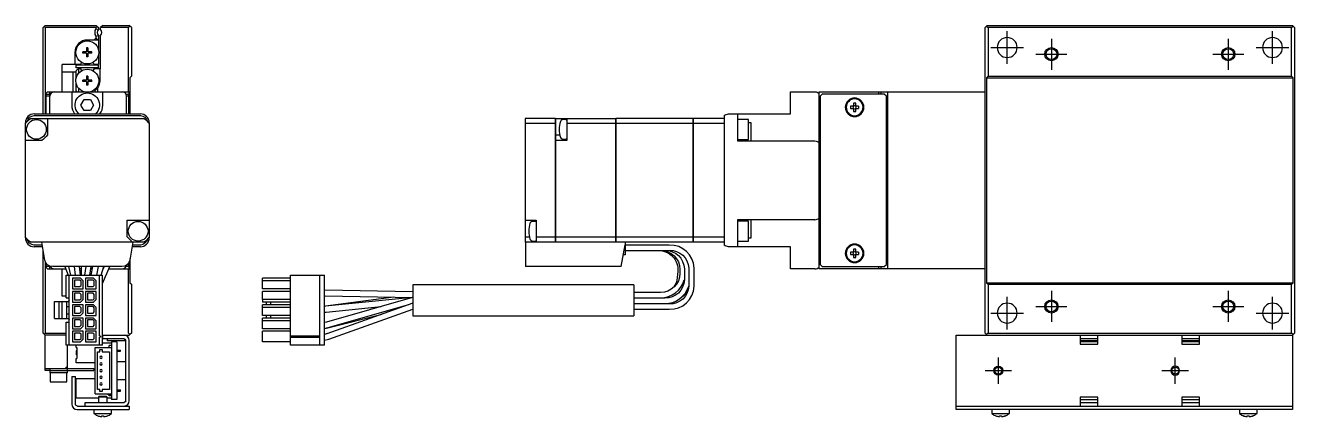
# Model space of a CAD drawing. Extents: x 0 to 602, y -8 to 237.
# Drawn here: x 314.9 to 601.9, y 74.7 to 163.1 of the extents above; entities that cross this region are included whole.
import ezdxf

# ---------------------------------------------------------------- set-up
doc = ezdxf.new("R2010")
doc.units = 0
doc.header["$LTSCALE"] = 0.5
doc.linetypes.add('CENTER', pattern=[50.8, 31.75, -6.35, 6.35, -6.35])
for name, color, linetype in [('MSM_CENTER', 1, 'CENTER'), ('MSM_CONTINUOUS', 7, 'CONTINUOUS'), ('MSM_NARROW', 5, 'CONTINUOUS')]:
    doc.layers.add(name, color=color, linetype=linetype)

msp = doc.modelspace()

# ---------------------------------------------------------------- linework, layer by layer
at = {"layer": 'MSM_CENTER'}
for p, q in [((536.92, 154.4), (536.92, 161.8)), ((596.92, 154.4), (596.92, 161.8)), ((533.22, 158.1), (540.62, 158.1)), ((546.92, 160.1), (546.92, 153.1)), ((586.92, 160.1), (586.92, 153.1)), ((593.22, 158.1), (600.62, 158.1)), ((543.42, 156.6), (550.42, 156.6)), ((583.42, 156.6), (590.42, 156.6)), ((536.92, 94.4), (536.92, 101.8)), ((546.92, 103.1), (546.92, 96.1)), ((586.92, 103.1), (586.92, 96.1)), ((596.92, 94.4), (596.92, 101.8)), ((533.22, 98.1), (540.62, 98.1)), ((543.42, 99.6), (550.42, 99.6)), ((583.42, 99.6), (590.42, 99.6)), ((593.22, 98.1), (600.62, 98.1)), ((534.92, 82.1), (534.92, 88.1)), ((574.92, 82.1), (574.92, 88.1)), ((531.92, 85.1), (537.92, 85.1)), ((571.92, 85.1), (577.92, 85.1))]:
    msp.add_line(p, q, dxfattribs=at)
at = {"layer": 'MSM_CONTINUOUS'}
for p, q in [((318.91, 162.6), (319.16, 162.85)), ((318.91, 143.1), (318.91, 162.6)), ((319.41, 163.1), (319.16, 162.85)), ((319.16, 162.85), (319.41, 162.6)), ((319.41, 163.1), (330.91, 163.1)), ((330.91, 162.6), (319.41, 162.6)), ((319.41, 162.6), (319.41, 143.1)), ((331.16, 162.85), (330.91, 163.1)), ((330.91, 162.6), (331.16, 162.85)), ((330.91, 162.33), (330.91, 162.6)), ((330.91, 162.33), (331.41, 162.16)), ((330.91, 160.67), (331.41, 160.84)), ((331.16, 162.85), (331.41, 162.6)), ((331.41, 162.6), (331.41, 162.16)), ((331.41, 160.84), (331.41, 157.72)), ((332.41, 163.1), (331.91, 162.6)), ((338.21, 162.6), (331.91, 162.6)), ((331.91, 162.16), (331.91, 162.6)), ((331.91, 153.3), (331.91, 160.84)), ((332.41, 163.1), (338.41, 163.1)), ((338.21, 162.6), (338.56, 162.95)), ((338.21, 148.1), (338.21, 162.6)), ((338.91, 162.6), (338.41, 163.1)), ((338.91, 162.6), (338.91, 151.6)), ((531.92, 162.6), (532.42, 163.1)), ((531.92, 93.6), (531.92, 162.6)), ((532.27, 162.95), (532.62, 162.6)), ((532.42, 163.1), (601.42, 163.1)), ((601.22, 162.6), (532.62, 162.6)), ((532.62, 162.6), (532.62, 151.6)), ((601.22, 162.6), (601.57, 162.95)), ((601.22, 151.6), (601.22, 162.6)), ((601.42, 163.1), (601.57, 162.95)), ((601.57, 162.95), (601.92, 162.6)), ((601.92, 162.6), (601.92, 93.6)), ((329.05, 158), (328.76, 158)), ((328.76, 158), (328.76, 157.21)), ((331.41, 159.8), (328.91, 159.8)), ((329.05, 158), (329.05, 157.21)), ((330.91, 160.3), (330.41, 159.8)), ((330.91, 160.3), (330.91, 160.67)), ((331.26, 159.8), (330.91, 160.3)), ((326.11, 157), (326.11, 154.3)), ((328.7, 157.15), (327.91, 157.15)), ((327.91, 156.86), (327.91, 157.15)), ((328.7, 156.86), (327.91, 156.86)), ((328.44, 157.15), (328.44, 156.86)), ((329.05, 157.47), (328.76, 157.47)), ((328.76, 156.8), (328.76, 156)), ((328.76, 156.53), (329.05, 156.53)), ((329.05, 156), (328.76, 156)), ((329.05, 156.8), (329.05, 156)), ((329.91, 157.15), (329.11, 157.15)), ((329.91, 156.86), (329.11, 156.86)), ((329.38, 157.15), (329.38, 156.86)), ((329.91, 156.86), (329.91, 157.15)), ((331.41, 156.29), (331.41, 154.3)), ((327.36, 154.3), (323.21, 154.3)), ((323.21, 148.1), (323.21, 154.3)), ((326.41, 152.55), (323.21, 152.55)), ((325.71, 148.1), (325.71, 152.55)), ((326.41, 153.5), (326.41, 154.1)), ((331.41, 154.1), (326.41, 154.1)), ((331.41, 153.5), (326.41, 153.5)), ((326.91, 153.3), (326.41, 152.8)), ((326.41, 151.32), (326.41, 152.8)), ((326.91, 153.3), (326.91, 152.26)), ((327.36, 153.3), (326.91, 153.3)), ((327.51, 154.56), (327.36, 154.3)), ((327.36, 153.3), (327.49, 153.08)), ((330.46, 154.3), (330.31, 154.56)), ((330.46, 153.3), (330.33, 153.08)), ((331.41, 154.3), (330.46, 154.3)), ((331.91, 153.3), (330.46, 153.3)), ((331.41, 153.5), (331.41, 154.1)), ((331.71, 153.3), (331.71, 150.6)), ((326.41, 148.1), (326.41, 149.89)), ((328.7, 150.75), (327.91, 150.75)), ((327.91, 150.46), (327.91, 150.75)), ((328.7, 150.46), (327.91, 150.46)), ((328.44, 150.75), (328.44, 150.46)), ((328.76, 151.6), (328.76, 150.81)), ((329.05, 151.6), (328.76, 151.6)), ((329.05, 151.07), (328.76, 151.07)), ((328.76, 150.4), (328.76, 149.6)), ((328.76, 150.13), (329.05, 150.13)), ((329.05, 149.6), (328.76, 149.6)), ((329.05, 151.6), (329.05, 150.81)), ((329.05, 150.4), (329.05, 149.6)), ((329.91, 150.75), (329.11, 150.75)), ((329.91, 150.46), (329.11, 150.46)), ((329.38, 150.75), (329.38, 150.46)), ((329.91, 150.46), (329.91, 150.75)), ((338.91, 151.6), (338.56, 151.25)), ((338.56, 151.25), (338.56, 143.1)), ((532.62, 151.6), (532.27, 151.25)), ((532.27, 151.25), (532.27, 104.95)), ((532.27, 151.25), (601.57, 151.25)), ((532.62, 151.6), (601.22, 151.6)), ((601.57, 151.25), (601.22, 151.6)), ((601.57, 104.95), (601.57, 151.25)), ((319.91, 148.1), (319.41, 147.6)), ((319.61, 143.1), (319.61, 147.6)), ((319.61, 147.6), (320.41, 147.6)), ((320.41, 147.1), (319.61, 147.1)), ((319.91, 148.1), (338.41, 148.1)), ((320.41, 147.1), (320.41, 148.1)), ((320.41, 143.1), (320.41, 147.1)), ((325.41, 148.1), (325.41, 145.1)), ((326.41, 148.3), (326.61, 148.1)), ((326.91, 148.94), (326.91, 148.1)), ((330.71, 148.1), (330.71, 148.46)), ((331.21, 149), (331.21, 148.1)), ((332.41, 145.1), (332.41, 148.1)), ((337.41, 147.9), (337.41, 148.1)), ((337.68, 147.6), (338.21, 147.6)), ((338.21, 147.1), (337.81, 147.1)), ((337.81, 143.1), (337.81, 147.1)), ((338.21, 147.6), (338.21, 143.1)), ((338.41, 143.1), (338.41, 148.1)), ((487.92, 143.1), (487.92, 148.1)), ((487.92, 148.1), (493.42, 148.1)), ((494.42, 148.1), (531.92, 148.1)), ((494.42, 108.1), (494.42, 148.1)), ((495.12, 147.6), (494.62, 147.1)), ((494.62, 147.1), (494.62, 109.1)), ((509.12, 147.6), (495.12, 147.6)), ((507.92, 147.6), (507.92, 148.1)), ((508.42, 147.6), (508.42, 148.1)), ((509.62, 147.1), (509.12, 147.6)), ((509.62, 109.1), (509.62, 147.1)), ((509.92, 108.1), (509.92, 148.1)), ((327.47, 145.1), (328.19, 146.35)), ((328.19, 143.85), (327.47, 145.1)), ((328.19, 146.35), (329.63, 146.35)), ((329.63, 143.85), (328.19, 143.85)), ((329.63, 146.35), (330.35, 145.1)), ((330.35, 145.1), (329.63, 143.85)), ((502.18, 144.84), (501.5, 144.84)), ((501.5, 144.36), (502.18, 144.36)), ((502.18, 145.52), (502.18, 144.84)), ((502.18, 144.36), (502.18, 143.68)), ((502.66, 144.84), (502.66, 145.52)), ((503.33, 144.84), (502.66, 144.84)), ((502.66, 143.68), (502.66, 144.36)), ((502.66, 144.36), (503.33, 144.36)), ((314.91, 115.1), (314.91, 141.1)), ((316.06, 142.1), (341.75, 142.1)), ((316.91, 143.1), (340.91, 143.1)), ((316.91, 142.72), (340.91, 142.72)), ((319.91, 142.1), (319.91, 138.35)), ((342.91, 141.1), (342.91, 115.1)), ((434.81, 142.1), (427.92, 142.1)), ((427.92, 142.1), (427.92, 114.1)), ((434.81, 140.95), (427.92, 140.95)), ((434.81, 114.1), (434.81, 142.1)), ((434.82, 142.09), (434.81, 142.09)), ((434.82, 140.94), (434.81, 140.94)), ((434.82, 142.1), (434.82, 114.1)), ((434.82, 142.1), (448.42, 142.1)), ((437.1, 141.83), (436.33, 141.77)), ((437.32, 142.1), (437.32, 137.1)), ((448.42, 140.95), (437.32, 140.95)), ((448.42, 114.1), (448.42, 142.1)), ((448.42, 142.09), (448.43, 142.09)), ((448.42, 140.94), (448.43, 140.94)), ((465.92, 142.1), (448.43, 142.1)), ((448.43, 142.1), (448.43, 114.1)), ((465.92, 140.95), (448.43, 140.95)), ((465.92, 114.1), (465.92, 142.1)), ((465.92, 142.09), (465.93, 142.09)), ((465.92, 140.94), (465.93, 140.94)), ((472.92, 142.1), (465.93, 142.1)), ((465.93, 142.1), (465.93, 114.1)), ((472.92, 140.95), (465.93, 140.95)), ((472.92, 142.72), (472.92, 113.48)), ((473.92, 143.1), (487.92, 143.1)), ((475.92, 143.1), (475.92, 137)), ((478.42, 141.85), (475.92, 141.85)), ((478.42, 137.35), (478.42, 141.85)), ((478.42, 141.18), (478.92, 141.18)), ((478.92, 141.18), (478.92, 137)), ((494.62, 142.6), (494.42, 142.6)), ((509.62, 142.6), (509.92, 142.6)), ((509.92, 141.85), (509.62, 141.85)), ((434.82, 138.35), (435.75, 138.35)), ((494.62, 138.1), (494.42, 138.1)), ((318.66, 137.1), (314.91, 137.1)), ((437.32, 137.1), (434.82, 137.1)), ((436.33, 137.44), (437.1, 137.37)), ((475.92, 137.35), (478.42, 137.35)), ((475.92, 137), (493.42, 137)), ((494.62, 137.1), (494.42, 137.1)), ((494.62, 135.6), (494.42, 135.6)), ((509.62, 136.35), (509.92, 136.35)), ((509.72, 133.1), (509.62, 133.1)), ((509.72, 123.1), (509.72, 133.1)), ((509.92, 132.9), (509.72, 133.1)), ((494.42, 120.6), (494.62, 120.6)), ((509.62, 123.1), (509.72, 123.1)), ((509.72, 123.1), (509.92, 123.3)), ((337.91, 119.1), (342.91, 119.1)), ((337.91, 115.35), (337.91, 119.1)), ((427.92, 119.1), (430.42, 119.1)), ((430.21, 118.83), (429.44, 118.77)), ((430.42, 119.1), (430.42, 114.1)), ((475.92, 119.2), (475.92, 113.1)), ((493.42, 119.2), (475.92, 119.2)), ((478.42, 118.85), (475.92, 118.85)), ((478.42, 114.35), (478.42, 118.85)), ((478.92, 119.2), (478.92, 115.02)), ((494.62, 119.1), (494.42, 119.1)), ((494.42, 118.1), (494.62, 118.1)), ((509.92, 119.85), (509.62, 119.85)), ((427.92, 115.35), (428.86, 115.35)), ((434.81, 115.26), (430.42, 115.26)), ((434.82, 115.26), (434.81, 115.26)), ((448.42, 115.26), (434.82, 115.26)), ((448.42, 115.26), (448.43, 115.26)), ((465.92, 115.26), (448.43, 115.26)), ((465.92, 115.26), (465.93, 115.26)), ((472.92, 115.26), (465.93, 115.26)), ((478.92, 115.02), (478.42, 115.02)), ((341.76, 114.1), (316.06, 114.1)), ((318.72, 113.48), (316.91, 113.48)), ((318.79, 113.1), (316.91, 113.1)), ((319.32, 110.09), (318.61, 114.1)), ((318.91, 93.6), (318.91, 112.4)), ((339.21, 114.1), (338.5, 110.09)), ((340.91, 113.1), (339.03, 113.1)), ((340.91, 113.48), (339.1, 113.48)), ((465.92, 114.1), (427.92, 114.1)), ((428.02, 114.1), (428.02, 108.6)), ((429.44, 114.44), (430.21, 114.37)), ((434.82, 114.11), (434.81, 114.11)), ((448.42, 114.11), (448.43, 114.11)), ((449.65, 108.6), (450.52, 113.5)), ((450.52, 114.1), (450.52, 111.3)), ((460.52, 113.46), (450.52, 113.46)), ((450.52, 112.26), (460.52, 112.26)), ((458.03, 112.26), (458.27, 112.26)), ((465.92, 114.11), (465.93, 114.11)), ((472.92, 114.1), (465.93, 114.1)), ((487.92, 113.1), (473.92, 113.1)), ((475.92, 114.35), (478.42, 114.35)), ((487.92, 108.1), (487.92, 113.1)), ((494.42, 113.6), (494.62, 113.6)), ((502.18, 112.52), (502.18, 111.84)), ((502.66, 111.84), (502.66, 112.52)), ((509.62, 114.35), (509.92, 114.35)), ((509.92, 113.6), (509.62, 113.6)), ((319.41, 109.76), (319.41, 93.6)), ((319.61, 108.6), (319.61, 109.38)), ((319.61, 109.1), (319.85, 109.1)), ((337.97, 109.1), (338.21, 109.1)), ((338.21, 109.38), (338.21, 108.6)), ((338.41, 108.1), (338.41, 109.76)), ((338.56, 110.41), (338.56, 104.95)), ((450.52, 111.3), (450.13, 111.3)), ((494.62, 109.1), (495.12, 108.6)), ((502.18, 111.84), (501.5, 111.84)), ((501.5, 111.36), (502.18, 111.36)), ((502.18, 111.36), (502.18, 110.68)), ((503.33, 111.84), (502.66, 111.84)), ((502.66, 110.68), (502.66, 111.36)), ((502.66, 111.36), (503.33, 111.36)), ((509.12, 108.6), (509.62, 109.1)), ((319.41, 108.6), (319.91, 108.1)), ((320.41, 108.6), (319.61, 108.6)), ((319.91, 108.1), (324.02, 108.1)), ((320.41, 108.1), (320.41, 108.73)), ((336.73, 108.6), (321.09, 108.6)), ((323.21, 101.9), (323.21, 108.1)), ((323.81, 108.6), (324.61, 106.7)), ((324.1, 101.51), (324.1, 106.7)), ((324.1, 106.7), (332.38, 106.7)), ((325.16, 106.7), (324.74, 108.6)), ((324.81, 90.85), (324.81, 106.7)), ((325.97, 108.6), (326.13, 106.7)), ((327.34, 106.7), (327.18, 108.6)), ((327.51, 108.1), (327.22, 108.1)), ((327.5, 108.6), (327.54, 106.7)), ((328.57, 108.6), (328.3, 106.7)), ((329.51, 106.7), (329.79, 108.6)), ((330.07, 108.1), (329.71, 108.1)), ((329.8, 106.7), (330.17, 108.6)), ((331.39, 108.6), (331.02, 106.7)), ((331.67, 92.93), (331.67, 106.7)), ((332.03, 106.7), (332.64, 108.6)), ((332.38, 104.75), (334.01, 108.6)), ((332.38, 90.85), (332.38, 106.7)), ((332.7, 108.58), (332.44, 107.97)), ((332.48, 108.1), (332.5, 108.1)), ((333.8, 108.1), (338.41, 108.1)), ((337.41, 108.1), (337.41, 108.3)), ((338.21, 108.6), (337.68, 108.6)), ((338.21, 93.6), (338.21, 108.1)), ((374.87, 106.7), (382.52, 106.7)), ((374.87, 90.85), (374.87, 106.7)), ((381.5, 90.85), (381.5, 106.7)), ((382.52, 90.85), (382.52, 106.7)), ((449.65, 108.6), (428.02, 108.6)), ((462.44, 107.5), (462.32, 106.11)), ((462.92, 107.95), (462.92, 107.07)), ((463.92, 108.1), (463.92, 105.63)), ((464.92, 108.26), (464.92, 104.17)), ((466.12, 104.17), (466.12, 108.26)), ((493.42, 108.1), (487.92, 108.1)), ((531.92, 108.1), (494.42, 108.1)), ((495.12, 108.6), (509.12, 108.6)), ((507.92, 108.1), (507.92, 108.6)), ((508.42, 108.1), (508.42, 108.6)), ((325.54, 105.98), (325.54, 103.58)), ((327.34, 105.98), (325.54, 105.98)), ((325.54, 103.58), (327.94, 103.58)), ((327.24, 105.57), (325.99, 105.57)), ((325.99, 105.57), (325.99, 104.1)), ((325.99, 104.1), (327.24, 104.1)), ((327.49, 105.32), (327.24, 105.57)), ((327.24, 104.1), (327.49, 104.35)), ((327.34, 105.98), (327.94, 105.38)), ((327.49, 104.35), (327.49, 105.32)), ((327.94, 103.58), (327.94, 105.38)), ((328.54, 105.98), (328.54, 103.58)), ((330.34, 105.98), (328.54, 105.98)), ((328.54, 103.58), (330.94, 103.58)), ((330.24, 105.57), (328.99, 105.57)), ((328.99, 105.57), (328.99, 104.1)), ((328.99, 104.1), (330.24, 104.1)), ((330.49, 105.32), (330.24, 105.57)), ((330.24, 104.1), (330.49, 104.35)), ((330.94, 105.38), (330.34, 105.98)), ((330.49, 104.35), (330.49, 105.32)), ((330.94, 103.58), (330.94, 105.38)), ((338.56, 104.95), (338.91, 104.6)), ((338.91, 104.6), (338.91, 93.6)), ((368.52, 105.38), (368.52, 105.98)), ((374.87, 105.98), (368.52, 105.98)), ((374.87, 105.38), (368.52, 105.38)), ((368.52, 103.58), (368.52, 105.38)), ((374.87, 103.58), (368.52, 103.58)), ((402.52, 104.45), (402.52, 97.45)), ((452.52, 104.45), (402.52, 104.45)), ((452.52, 104.45), (452.52, 97.45)), ((464.91, 104.17), (464.92, 104.2)), ((532.27, 104.95), (532.62, 104.6)), ((532.27, 104.95), (601.57, 104.95)), ((532.62, 104.6), (601.22, 104.6)), ((532.62, 104.6), (532.62, 93.6)), ((601.22, 104.6), (601.57, 104.95)), ((601.22, 93.6), (601.22, 104.6)), ((321.53, 96.85), (321.53, 100.71)), ((321.53, 100.71), (324.56, 100.71)), ((322.55, 96.85), (322.55, 100.71)), ((324.1, 101.9), (323.21, 101.9)), ((323.25, 96.85), (323.25, 100.71)), ((324.1, 101.51), (324.81, 101.51)), ((324.25, 96.85), (324.25, 100.71)), ((325.54, 102.98), (325.54, 100.58)), ((327.94, 102.98), (325.54, 102.98)), ((325.54, 100.58), (327.34, 100.58)), ((327.24, 102.57), (325.99, 102.57)), ((325.99, 102.57), (325.99, 101.1)), ((325.99, 101.1), (327.24, 101.1)), ((327.49, 102.32), (327.24, 102.57)), ((327.24, 101.1), (327.49, 101.35)), ((327.34, 100.58), (327.94, 101.18)), ((327.49, 101.35), (327.49, 102.32)), ((327.94, 101.18), (327.94, 102.98)), ((328.54, 102.98), (328.54, 100.58)), ((330.94, 102.98), (328.54, 102.98)), ((328.54, 100.58), (330.34, 100.58)), ((330.24, 102.57), (328.99, 102.57)), ((328.99, 102.57), (328.99, 101.1)), ((328.99, 101.1), (330.24, 101.1)), ((330.49, 102.32), (330.24, 102.57)), ((330.24, 101.1), (330.49, 101.35)), ((330.94, 101.18), (330.34, 100.58)), ((330.49, 101.35), (330.49, 102.32)), ((330.94, 101.18), (330.94, 102.98)), ((368.52, 101.18), (368.52, 102.98)), ((374.87, 102.98), (368.52, 102.98)), ((368.52, 101.18), (368.52, 100.58)), ((374.87, 101.18), (368.52, 101.18)), ((374.87, 100.58), (368.52, 100.58)), ((369.41, 99.98), (369.41, 100.58)), ((370.41, 99.98), (370.41, 100.58)), ((382.62, 103.3), (382.52, 103.3)), ((382.52, 102), (382.6, 102)), ((382.52, 102), (382.67, 102)), ((382.6, 102), (402.52, 101.6)), ((402.52, 102.9), (382.62, 103.3)), ((398.22, 101.69), (382.76, 99.64)), ((402.39, 101.59), (382.8, 99.63)), ((402.43, 101.6), (383.01, 96.07)), ((458.52, 102.76), (452.52, 102.76)), ((452.52, 101.56), (459.52, 101.56)), ((459.52, 101.46), (452.52, 101.46)), ((460.23, 101.62), (459.02, 101.46)), ((459.52, 101.56), (460.23, 101.62)), ((460.23, 101.62), (460.25, 101.62)), ((460.25, 101.62), (460.23, 101.62)), ((324.25, 99.61), (324.81, 99.61)), ((324.25, 97.96), (324.81, 97.96)), ((325.54, 99.98), (325.54, 97.58)), ((327.94, 99.98), (325.54, 99.98)), ((327.24, 99.57), (325.99, 99.57)), ((325.99, 99.57), (325.99, 98.1)), ((325.99, 98.1), (327.24, 98.1)), ((327.49, 99.32), (327.24, 99.57)), ((327.24, 98.1), (327.49, 98.35)), ((327.34, 97.58), (327.94, 98.18)), ((327.49, 98.35), (327.49, 99.32)), ((327.94, 98.18), (327.94, 99.98)), ((328.54, 99.98), (328.54, 97.58)), ((330.34, 99.98), (328.54, 99.98)), ((330.24, 99.57), (328.99, 99.57)), ((328.99, 99.57), (328.99, 98.1)), ((328.99, 98.1), (330.24, 98.1)), ((330.49, 99.32), (330.24, 99.57)), ((330.24, 98.1), (330.49, 98.35)), ((330.94, 99.38), (330.34, 99.98)), ((330.49, 98.35), (330.49, 99.32)), ((330.94, 97.58), (330.94, 99.38)), ((374.87, 99.98), (368.52, 99.98)), ((368.52, 99.38), (368.52, 99.98)), ((374.87, 99.38), (368.52, 99.38)), ((368.52, 97.58), (368.52, 99.38)), ((382.8, 99.63), (382.52, 99.61)), ((382.52, 98.31), (382.92, 98.34)), ((382.92, 98.34), (395.33, 99.58)), ((402.52, 100.34), (383.11, 93.45)), ((383.28, 94.77), (395.59, 97.88)), ((383.37, 94.82), (401.58, 100.01)), ((383.55, 92.23), (402.52, 98.96)), ((452.52, 100.26), (459.52, 100.26)), ((460.52, 100.16), (452.52, 100.16)), ((452.52, 98.96), (460.52, 98.96)), ((321.53, 96.85), (324.56, 96.85)), ((324.1, 90.85), (324.1, 96.05)), ((324.1, 96.05), (324.81, 96.05)), ((325.54, 97.58), (327.34, 97.58)), ((325.54, 96.98), (325.54, 94.58)), ((327.94, 96.98), (325.54, 96.98)), ((327.24, 96.57), (325.99, 96.57)), ((325.99, 96.57), (325.99, 95.1)), ((325.99, 95.1), (327.24, 95.1)), ((327.49, 96.32), (327.24, 96.57)), ((327.24, 95.1), (327.49, 95.35)), ((327.34, 94.58), (327.94, 95.18)), ((327.49, 95.35), (327.49, 96.32)), ((327.94, 95.18), (327.94, 96.98)), ((328.54, 97.58), (330.94, 97.58)), ((328.54, 96.98), (328.54, 94.58)), ((330.34, 96.98), (328.54, 96.98)), ((330.24, 96.57), (328.99, 96.57)), ((328.99, 96.57), (328.99, 95.1)), ((328.99, 95.1), (330.24, 95.1)), ((330.49, 96.32), (330.24, 96.57)), ((330.24, 95.1), (330.49, 95.35)), ((330.94, 96.38), (330.34, 96.98)), ((330.49, 95.35), (330.49, 96.32)), ((330.94, 94.58), (330.94, 96.38)), ((374.87, 97.58), (368.52, 97.58)), ((374.87, 96.98), (368.52, 96.98)), ((368.52, 96.38), (368.52, 96.98)), ((374.87, 96.38), (368.52, 96.38)), ((368.52, 94.58), (368.52, 96.38)), ((369.41, 96.98), (369.41, 97.58)), ((370.41, 96.98), (370.41, 97.58)), ((383.01, 96.07), (382.52, 95.96)), ((382.52, 94.64), (383.37, 94.82)), ((382.52, 94.64), (383.28, 94.77)), ((402.52, 97.45), (452.52, 97.45)), ((319.41, 93.1), (318.91, 93.6)), ((319.41, 93.6), (319.16, 93.35)), ((319.41, 93.6), (324.1, 93.6)), ((319.41, 85.1), (319.41, 93.1)), ((324.1, 93.1), (319.41, 93.1)), ((325.54, 94.58), (327.34, 94.58)), ((325.54, 93.98), (325.54, 91.58)), ((327.94, 93.98), (325.54, 93.98)), ((327.24, 93.57), (325.99, 93.57)), ((325.99, 93.57), (325.99, 92.1)), ((325.99, 92.1), (327.24, 92.1)), ((327.49, 93.32), (327.24, 93.57)), ((327.24, 92.1), (327.49, 92.35)), ((327.34, 91.58), (327.94, 92.18)), ((327.49, 92.35), (327.49, 93.32)), ((327.94, 92.18), (327.94, 93.98)), ((328.54, 94.58), (330.94, 94.58)), ((330.94, 93.98), (328.54, 93.98)), ((328.54, 93.98), (328.54, 91.58)), ((330.24, 93.57), (328.99, 93.57)), ((328.99, 93.57), (328.99, 92.1)), ((328.99, 92.1), (330.24, 92.1)), ((330.49, 93.32), (330.24, 93.57)), ((330.24, 92.1), (330.49, 92.35)), ((330.49, 92.35), (330.49, 93.32)), ((330.94, 91.58), (330.94, 93.98)), ((331.67, 92.93), (331.77, 92.93)), ((331.77, 92.63), (331.67, 92.63)), ((331.67, 90.85), (331.67, 92.63)), ((332.41, 92.3), (332.41, 93.1)), ((332.41, 93.1), (338.41, 93.1)), ((337.21, 92.3), (332.41, 92.3)), ((333.41, 92.3), (333.41, 91.8)), ((337.41, 91.8), (337.41, 92.25)), ((337.61, 78.3), (337.61, 91.9)), ((338.56, 93.25), (338.21, 93.6)), ((338.41, 93.1), (338.56, 93.25)), ((338.41, 78.3), (338.41, 91.9)), ((338.91, 93.6), (338.56, 93.25)), ((374.87, 94.58), (368.52, 94.58)), ((368.52, 91.58), (368.52, 93.98)), ((374.87, 93.98), (368.52, 93.98)), ((374.87, 92.93), (381.5, 92.93)), ((374.87, 92.63), (381.5, 92.63)), ((383.12, 93.46), (382.52, 93.29)), ((383.11, 93.45), (382.52, 93.29)), ((382.52, 91.97), (383.55, 92.23)), ((525.42, 76.3), (525.42, 93.1)), ((525.42, 93.1), (601.42, 93.1)), ((532.42, 93.1), (531.92, 93.6)), ((532.62, 93.6), (532.27, 93.25)), ((532.62, 93.6), (601.22, 93.6)), ((553.42, 93.1), (553.42, 91.1)), ((557.42, 92.3), (553.42, 92.3)), ((557.42, 91.1), (557.42, 93.1)), ((576.42, 93.1), (576.42, 91.1)), ((580.42, 92.3), (576.42, 92.3)), ((580.42, 91.1), (580.42, 93.1)), ((601.57, 93.25), (601.22, 93.6)), ((601.92, 93.6), (601.42, 93.1)), ((601.42, 93.1), (601.42, 76.3)), ((332.38, 90.85), (324.1, 90.85)), ((324.41, 84.6), (324.41, 90.85)), ((325.54, 91.58), (327.34, 91.58)), ((326.41, 90.35), (326.41, 90.85)), ((326.41, 90.35), (326.51, 90.35)), ((326.41, 89.55), (326.41, 88.65)), ((326.51, 89.55), (326.41, 89.55)), ((326.51, 89.18), (326.41, 89.18)), ((326.51, 89.03), (326.41, 89.03)), ((326.51, 90.35), (326.51, 87.85)), ((328.54, 91.58), (330.94, 91.58)), ((330.71, 79.85), (330.71, 90.35)), ((330.71, 90.35), (334.41, 90.35)), ((331.21, 80.85), (331.21, 89.35)), ((331.21, 89.35), (331.76, 89.35)), ((331.76, 89.85), (332.26, 89.85)), ((331.76, 89.35), (331.76, 89.85)), ((332.26, 89.85), (332.26, 89.35)), ((332.26, 89.35), (333.91, 89.35)), ((332.38, 91.35), (334.41, 91.35)), ((337.41, 91.8), (333.41, 91.8)), ((334.41, 90.81), (333.86, 90.81)), ((333.86, 90.35), (333.86, 90.81)), ((333.91, 89.35), (333.91, 80.85)), ((335.61, 91.6), (334.41, 91.6)), ((334.41, 91.6), (334.41, 78.6)), ((335.61, 91.6), (335.61, 78.6)), ((335.61, 89.73), (336.41, 89.73)), ((335.61, 89.48), (336.41, 89.48)), ((336.41, 89.48), (336.41, 89.73)), ((374.87, 91.58), (368.52, 91.58)), ((382.52, 90.85), (374.87, 90.85)), ((557.42, 91.8), (553.42, 91.8)), ((557.42, 91.6), (553.42, 91.6)), ((553.42, 91.1), (557.42, 91.1)), ((580.42, 91.8), (576.42, 91.8)), ((580.42, 91.6), (576.42, 91.6)), ((576.42, 91.1), (580.42, 91.1)), ((326.51, 88.65), (326.41, 88.65)), ((326.41, 87.85), (326.51, 87.85)), ((326.41, 86.85), (326.41, 87.85)), ((330.71, 86.85), (326.41, 86.85)), ((337.61, 87.1), (335.61, 87.1)), ((319.41, 85.6), (330.41, 85.6)), ((320.41, 85.1), (319.41, 85.1)), ((320.41, 85.6), (320.41, 84.6)), ((320.41, 85.1), (330.41, 85.1)), ((324.41, 84.6), (320.41, 84.6)), ((320.51, 84.6), (320.51, 82.6)), ((324.41, 86.1), (323.91, 85.6)), ((324.31, 82.6), (324.31, 84.6)), ((325.41, 83.8), (325.41, 77.5)), ((325.41, 83.8), (326.21, 83.8)), ((326.21, 77.6), (326.21, 83.8)), ((326.41, 83.35), (330.71, 83.35)), ((326.41, 78.85), (326.41, 83.35)), ((330.41, 85.6), (330.41, 85.1)), ((320.51, 82.6), (324.31, 82.6)), ((331.76, 80.85), (331.21, 80.85)), ((331.76, 80.35), (331.76, 80.85)), ((332.26, 80.85), (332.26, 80.35)), ((333.91, 80.85), (332.26, 80.85)), ((335.61, 83.1), (337.61, 83.1)), ((335.61, 80.73), (336.41, 80.73)), ((335.61, 80.48), (336.41, 80.48)), ((336.41, 80.48), (336.41, 80.73)), ((331.41, 78.85), (326.41, 78.85)), ((328.41, 77.1), (328.41, 77.9)), ((328.41, 77.9), (337.21, 77.9)), ((330.71, 79.85), (334.41, 79.85)), ((331.61, 79.3), (331.41, 79.1)), ((333.41, 79.1), (331.41, 79.1)), ((331.41, 79.1), (331.41, 77.9)), ((331.61, 79.3), (333.21, 79.3)), ((332.26, 80.35), (331.76, 80.35)), ((333.41, 79.1), (333.21, 79.3)), ((333.41, 77.9), (333.41, 79.1)), ((334.41, 78.85), (333.41, 78.85)), ((333.61, 79.62), (333.61, 79.85)), ((334.41, 79.62), (333.61, 79.62)), ((333.86, 79.4), (333.86, 79.62)), ((334.41, 79.4), (333.86, 79.4)), ((335.61, 78.6), (334.41, 78.6)), ((557.42, 79.1), (553.42, 79.1)), ((553.42, 79.1), (553.42, 77.1)), ((553.42, 78.6), (557.42, 78.6)), ((553.42, 77.9), (557.42, 77.9)), ((557.42, 77.1), (557.42, 79.1)), ((580.42, 79.1), (576.42, 79.1)), ((576.42, 79.1), (576.42, 77.1)), ((576.42, 78.6), (580.42, 78.6)), ((576.42, 77.9), (580.42, 77.9)), ((580.42, 77.1), (580.42, 79.1)), ((326.61, 76.3), (338.41, 76.3)), ((326.71, 77.1), (338.41, 77.1)), ((330.41, 76.3), (330.41, 75.4)), ((330.41, 75.4), (334.41, 75.4)), ((331.46, 74.85), (331.48, 74.85)), ((332.21, 74.85), (332.61, 74.85)), ((332.21, 74.71), (332.21, 74.85)), ((332.61, 74.85), (332.61, 74.71)), ((333.34, 74.85), (333.36, 74.85)), ((334.41, 75.4), (334.41, 76.3)), ((338.41, 77.1), (338.41, 76.3)), ((525.42, 77.1), (601.42, 77.1)), ((601.42, 76.3), (525.42, 76.3)), ((533.42, 76.3), (533.42, 75.4)), ((533.42, 75.4), (537.42, 75.4)), ((534.47, 74.85), (534.49, 74.85)), ((535.22, 74.85), (535.62, 74.85)), ((535.22, 74.71), (535.22, 74.85)), ((535.62, 74.85), (535.62, 74.71)), ((536.34, 74.85), (536.37, 74.85)), ((537.42, 75.4), (537.42, 76.3)), ((589.42, 76.3), (589.42, 75.4)), ((589.42, 75.4), (593.42, 75.4)), ((590.47, 74.85), (590.49, 74.85)), ((591.22, 74.85), (591.62, 74.85)), ((591.22, 74.71), (591.22, 74.85)), ((591.62, 74.85), (591.62, 74.71)), ((592.34, 74.85), (592.37, 74.85)), ((593.42, 75.4), (593.42, 76.3))]:
    msp.add_line(p, q, dxfattribs=at)
for centre, radius in [((328.91, 157), 2.6), ((546.92, 156.6), 1.23), ((586.92, 156.6), 1.23), ((317.41, 139.6), 2.23), ((340.41, 116.6), 2.23), ((546.92, 99.6), 1.23), ((586.92, 99.6), 1.23), ((534.92, 85.1), 0.783), ((574.92, 85.1), 0.783)]:
    msp.add_circle(centre, radius, dxfattribs=at)
at = {"layer": 'MSM_CONTINUOUS', "extrusion": (0, 0, -1)}
for centre, radius in [((-536.92, 158.1), 2.25), ((-596.92, 158.1), 2.25), ((-502.42, 144.6), 2.1), ((-502.42, 144.6), 1.9), ((-502.42, 111.6), 2.1), ((-502.42, 111.6), 1.9), ((-536.92, 98.1), 2.25), ((-596.92, 98.1), 2.25), ((-332.01, 88.1), 0.25), ((-332.01, 86.6), 0.25), ((-332.01, 85.1), 0.25), ((-332.01, 83.6), 0.25), ((-332.01, 82.1), 0.25)]:
    msp.add_circle(centre, radius, dxfattribs=at)
for centre, radius, start, end in [((-332.16, 161.5), 1.5, 326.4427, 33.5573), ((-328.7, 157.21), 0.06, 180, 270), ((-328.7, 156.8), 0.06, 90, 180), ((-329.11, 157.21), 0.06, 270, 0), ((-329.11, 156.8), 0.06, 0, 90), ((-328.91, 150.6), 2.6, 285.9424, 254.0576), ((-329.02, 153.92), 1.75, 322.994, 331.3783), ((-328.79, 153.92), 1.75, 208.6217, 217.006), ((-328.7, 150.81), 0.06, 180, 270), ((-328.7, 150.4), 0.06, 90, 180), ((-329.11, 150.81), 0.06, 270, 0), ((-329.11, 150.4), 0.06, 0, 90), ((-328.91, 150.6), 2.8, 180, 214.7719), ((-328.91, 145.1), 2.75, 313.3418, 226.6582), ((-493.42, 146.6), 1.5, 90, 131.8103), ((-328.91, 128.1), 19, 42.5374, 47.4636), ((-316.91, 141.1), 1.62, 9.7266, 90), ((-340.91, 141.1), 1.62, 90, 170.2833), ((-328.91, 128.1), 19, 132.5364, 137.4636), ((-473.92, 141.6), 1.5, 48.1897, 90), ((-305.86, 151.15), 19, 222.3336, 227.6664), ((-493.42, 135.5), 1.5, 90, 131.8103), ((-328.91, 128.1), 19, 312.5374, 317.4626), ((-316.91, 115.1), 1.62, 270, 350.2637), ((-351.96, 128.15), 19, 312.3336, 317.6664), ((-340.91, 115.1), 1.62, 189.7264, 270), ((-328.91, 128.1), 19, 222.5364, 227.4626), ((-458.07, 107.87), 4.39, 89.8692, 184.9179), ((-458.56, 107.91), 4.36, 89.4143, 179.4108), ((-459.63, 107.98), 4.29, 88.4433, 178.358), ((-460.7, 108.05), 4.22, 87.4296, 177.1458), ((-473.92, 114.6), 1.5, 270, 311.8103), ((-321.09, 110.4), 1.8, 270, 350), ((-336.73, 110.4), 1.8, 190, 270), ((-328.91, 105.6), 2.6, 50.6245, 57.6106), ((-328.91, 105.6), 2.6, 107.9182, 115.7504), ((-328.91, 111.1), 2.75, 245.38, 251.7789), ((-458.56, 107.12), 4.36, 180.6063, 270.5686), ((-459.63, 105.75), 4.29, 181.6879, 271.5108), ((-459.62, 105.61), 5.45, 203.9954, 268.8909), ((-460.7, 104.38), 4.22, 182.931, 272.4936), ((-457.96, 106.5), 4.37, 185.0458, 217.0419), ((-324.56, 100.96), 0.25, 180, 270), ((-324.56, 96.6), 0.25, 90, 180), ((-331.77, 92.78), 0.15, 90, 270), ((-337.21, 91.9), 0.4, 90, 180), ((-326.71, 77.6), 0.5, 270, 0), ((-337.21, 78.3), 0.4, 180, 270)]:
    msp.add_arc(centre, radius, start, end, dxfattribs=at)
at = {"layer": 'MSM_CONTINUOUS'}
for centre, radius, start, end in [((332.16, 161.5), 1, 138.5904, 221.4096), ((331.16, 161.5), 1, 318.5904, 41.4096), ((328.91, 157), 2.8, 90, 180), ((328.91, 153.8), 1.59, 143.8028, 169.1069), ((328.91, 153.8), 1.59, 190.8931, 216.1972), ((329.02, 153.69), 1.75, 142.994, 150), ((328.79, 153.69), 1.75, 30, 37.006), ((328.91, 153.8), 1.59, 10.8931, 36.1972), ((328.91, 153.8), 1.59, 323.8028, 349.1069), ((321.41, 147.1), 1, 90, 180), ((328.91, 150.6), 2.8, 310.0052, 325.2281), ((336.81, 147.1), 1, 0, 90), ((328.91, 145.1), 3.5, 180, 214.8499), ((328.91, 145.1), 3.5, 325.1501, 0), ((502.42, 144.6), 0.95, 165.3667, 194.6333), ((502.42, 144.6), 0.365, 138.8496, 221.1504), ((502.42, 144.6), 0.95, 75.3667, 104.6333), ((502.42, 144.6), 0.365, 48.8496, 131.1504), ((502.42, 144.6), 0.365, 228.8496, 311.1504), ((502.42, 144.6), 0.95, 255.3667, 284.6333), ((502.42, 144.6), 0.365, 318.8496, 41.1504), ((502.42, 144.6), 0.95, 345.3667, 14.6333), ((316.91, 141.1), 2, 90, 180), ((340.91, 141.1), 2, 0, 90), ((441.62, 139.6), 6, 162.3708, 197.6292), ((436.37, 141.27), 0.5, 95, 162.3708), ((437.12, 141.63), 0.2, 0, 95), ((436.37, 137.94), 0.5, 197.6292, 265), ((437.12, 137.57), 0.2, 265, 360), ((434.73, 116.6), 6, 162.3708, 197.6292), ((429.48, 118.27), 0.5, 95, 162.3708), ((430.23, 118.63), 0.2, 18.1949, 95), ((493.42, 120.7), 1.5, 270, 311.8103), ((316.91, 115.1), 2, 180, 270), ((340.91, 115.1), 2, 270, 0), ((429.48, 114.94), 0.5, 197.6292, 265), ((430.23, 114.57), 0.2, 265, 341.8051), ((460.71, 108.06), 5.41, 2.1863, 92.0343), ((502.42, 111.6), 0.95, 75.3667, 104.6333), ((502.42, 111.6), 0.365, 48.8496, 131.1504), ((502.42, 111.6), 0.95, 165.3667, 194.6333), ((502.42, 111.6), 0.365, 138.8496, 221.1504), ((502.42, 111.6), 0.365, 228.8496, 311.1504), ((502.42, 111.6), 0.95, 255.3667, 284.6333), ((502.42, 111.6), 0.365, 318.8496, 41.1504), ((502.42, 111.6), 0.95, 345.3667, 14.6333), ((321.41, 109.1), 1, 203.447, 270), ((336.81, 109.1), 1, 270, 351.4849), ((493.42, 109.6), 1.5, 270, 311.8103), ((458.54, 107.15), 5.59, 269.7079, 344.0346), ((459.59, 105.83), 5.57, 269.2277, 342.6191), ((460.71, 104.37), 5.41, 267.9067, 357.8727), ((337.21, 91.9), 1.2, 0, 90), ((326.61, 77.5), 1.2, 180, 270), ((337.21, 78.3), 1.2, 270, 0), ((332.41, 77.9), 3.2, 231.3178, 252.73), ((332.41, 77.9), 3.19, 253.0947, 266.4096), ((332.41, 77.9), 3.19, 273.5904, 286.9053), ((332.41, 77.9), 3.2, 287.27, 308.6822), ((535.42, 77.9), 3.2, 231.3178, 252.73), ((535.42, 77.9), 3.19, 253.0947, 266.4096), ((535.42, 77.9), 3.19, 273.5904, 286.9053), ((535.42, 77.9), 3.2, 287.27, 308.6822), ((591.42, 77.9), 3.2, 231.3178, 252.73), ((591.42, 77.9), 3.19, 253.0947, 266.4096), ((591.42, 77.9), 3.19, 273.5904, 286.9053), ((591.42, 77.9), 3.2, 287.27, 308.6822)]:
    msp.add_arc(centre, radius, start, end, dxfattribs=at)
at = {"layer": 'MSM_NARROW'}
for centre, radius in [((546.92, 156.6), 1.5), ((586.92, 156.6), 1.5), ((546.92, 99.6), 1.5), ((586.92, 99.6), 1.5), ((534.92, 85.1), 1)]:
    msp.add_circle(centre, radius, dxfattribs=at)
at = {"layer": 'MSM_NARROW', "extrusion": (0, 0, -1)}
msp.add_circle((-574.92, 85.1), 1, dxfattribs=at)

doc.saveas('drawing.dxf')
